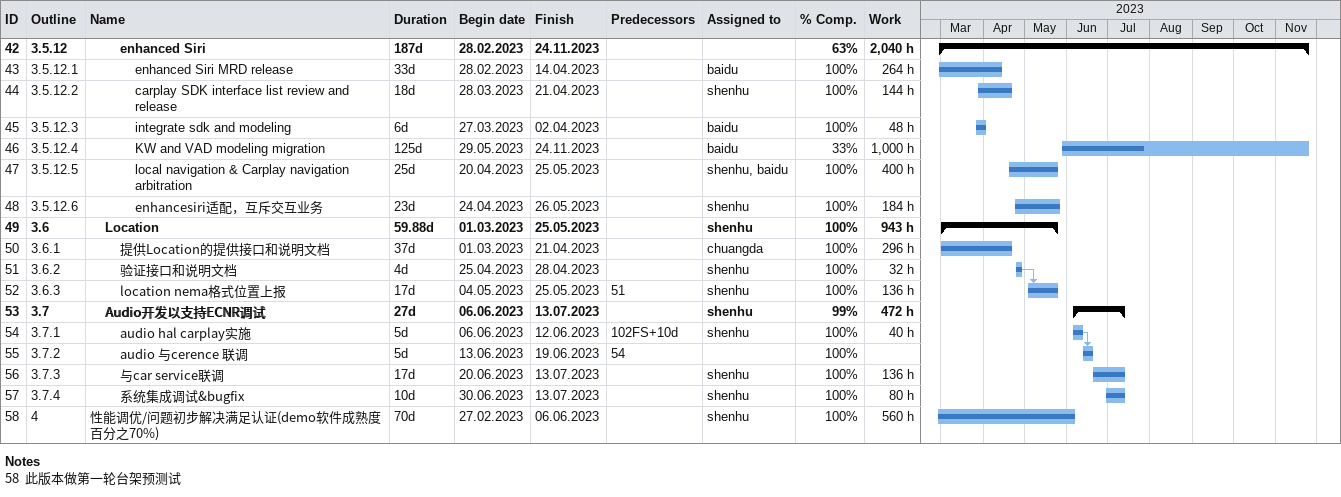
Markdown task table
| ID | WBS | Task | Duration | Start | Finish | Predecessors | Resources | % complete | Work (h) |
|---|---|---|---|---|---|---|---|---|---|
| 42 | 3.5.12 | **enhanced Siri** | 187d | 2023-02-28 | 2023-11-24 |  |  | 63 | 2040 |
| 43 | 3.5.12.1 | enhanced Siri MRD release | 33d | 2023-02-28 | 2023-04-14 |  | baidu | 100 | 264 |
| 44 | 3.5.12.2 | carplay SDK interface list review and release | 18d | 2023-03-28 | 2023-04-21 |  | shenhu | 100 | 144 |
| 45 | 3.5.12.3 | integrate sdk and modeling | 6d | 2023-03-27 | 2023-04-02 |  | baidu | 100 | 48 |
| 46 | 3.5.12.4 | KW and VAD modeling migration | 125d | 2023-05-29 | 2023-11-24 |  | baidu | 33 | 1000 |
| 47 | 3.5.12.5 | local navigation & Carplay navigation arbitration | 25d | 2023-04-20 | 2023-05-25 |  | shenhu, baidu | 100 | 400 |
| 48 | 3.5.12.6 | enhancesiri适配，互斥交互业务 | 23d | 2023-04-24 | 2023-05-26 |  | shenhu | 100 | 184 |
| 49 | 3.6 | **Location** | 59.88d | 2023-03-01 | 2023-05-25 |  | shenhu | 100 | 943 |
| 50 | 3.6.1 | 提供Location的提供接口和说明文档 | 37d | 2023-03-01 | 2023-04-21 |  | chuangda | 100 | 296 |
| 51 | 3.6.2 | 验证接口和说明文档 | 4d | 2023-04-25 | 2023-04-28 |  | shenhu | 100 | 32 |
| 52 | 3.6.3 | location nema格式位置上报 | 17d | 2023-05-04 | 2023-05-25 | 51 | shenhu | 100 | 136 |
| 53 | 3.7 | **Audio开发以支持ECNR调试** | 27d | 2023-06-06 | 2023-07-13 |  | shenhu | 99 | 472 |
| 54 | 3.7.1 | audio hal carplay实施 | 5d | 2023-06-06 | 2023-06-12 | 102FS+10d | shenhu | 100 | 40 |
| 55 | 3.7.2 | audio 与cerence 联调 | 5d | 2023-06-13 | 2023-06-19 | 54 |  | 100 |  |
| 56 | 3.7.3 | 与car service联调 | 17d | 2023-06-20 | 2023-07-13 |  | shenhu | 100 | 136 |
| 57 | 3.7.4 | 系统集成调试&bugfix | 10d | 2023-06-30 | 2023-07-13 |  | shenhu | 100 | 80 |
| 58 | 4 | 性能调优/问题初步解决满足认证(demo软件成熟度百分之70%) | 70d | 2023-02-27 | 2023-06-06 |  | shenhu | 100 | 560 |

Notes
- 58: 此版本做第一轮台架预测试
